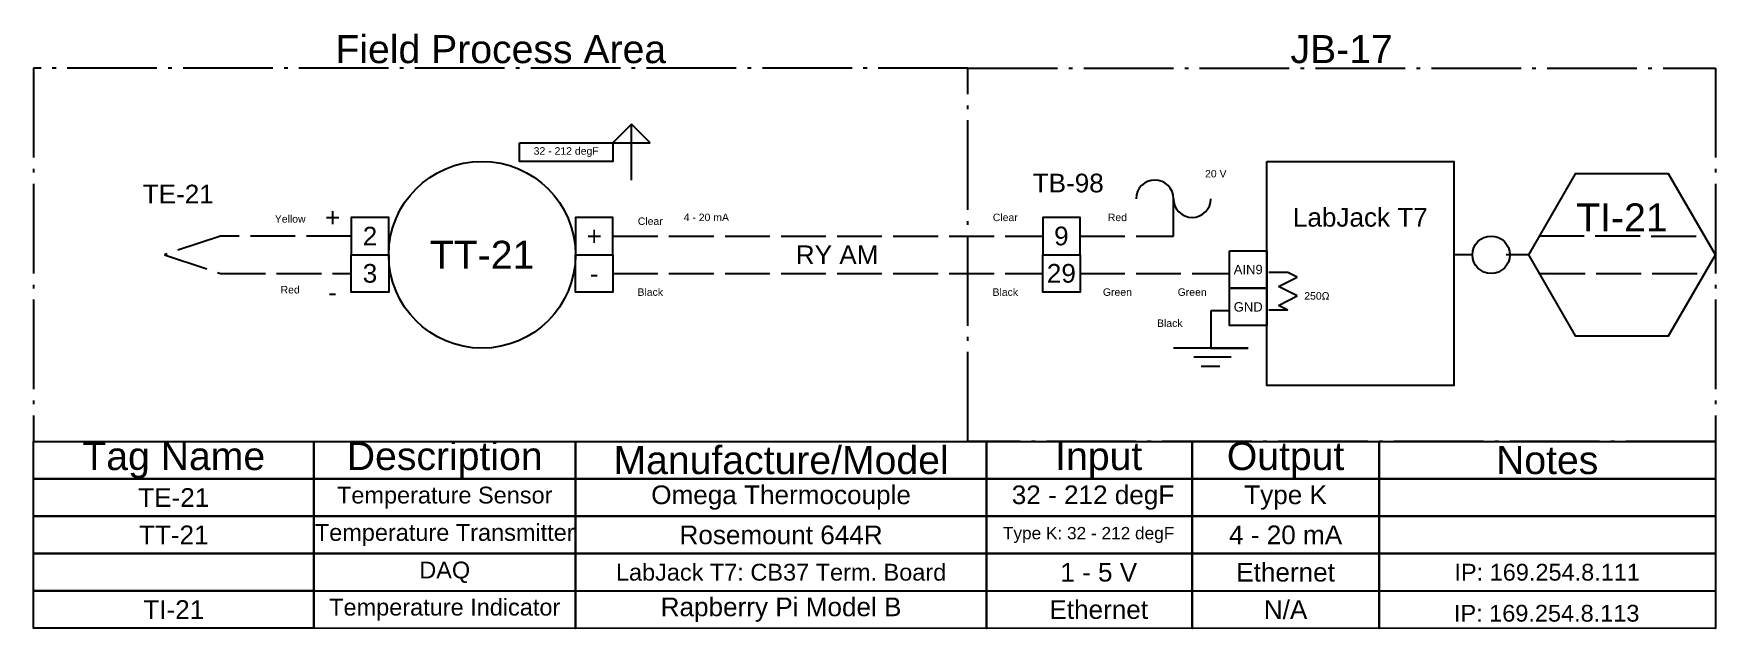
# Model space of a CAD drawing. Header units: inches. Extents: x 2.5 to 47.5, y 2.5 to 18.4.
import ezdxf

# ---------------------------------------------------------------- set-up
doc = ezdxf.new("R2010")
doc.units = ezdxf.units.IN
doc.header["$MEASUREMENT"] = 0
for name, pattern in [('ACAD_ISO02W100', [15, 12, -3]), ('ACAD_ISO03W100', [30, 12, -18]), ('ACAD_ISO04W100', [30, 24, -3, 0, -3])]:
    doc.linetypes.add(name, pattern=pattern)
doc.styles.get("Standard").update_dxf_attribs({"font": 'arial.ttf'})

msp = doc.modelspace()

# ---------------------------------------------------------------- linework, layer by layer
for p, q in [((18.5, 16), (18, 15.5)), ((18.5, 14.5), (18.5, 16)), ((19, 15.5), (18.5, 16)), ((18, 15.5), (19, 15.5)), ((36.056, 12.022), (35.556, 12.022)), ((34.5, 11), (34, 11)), ((34, 11), (34, 10)), ((36.056, 11.022), (35.556, 11.022)), ((35, 10), (33, 10)), ((34, 10), (35, 10)), ((33.548, 9.769), (34.548, 9.769)), ((33.739, 9.523), (34.239, 9.523))]:
    msp.add_line(p, q)
at = {"linetype": 'ACAD_ISO02W100', "ltscale": 0.1}
for p, q in [((33, 13), (33, 14)), ((7.5, 13), (6, 12.5)), ((11, 13), (7.5, 13)), ((18, 13), (29.5, 13)), ((25.5, 13), (28, 13)), ((30.5, 13), (33, 13)), ((42.786, 13.009), (47.244, 13)), ((6, 12.5), (7.5, 12)), ((7.5, 12), (11, 12)), ((18, 12), (29.5, 12)), ((30.5, 12), (34.5, 12)), ((42.813, 12), (47.241, 12))]:
    msp.add_line(p, q, dxfattribs=at)
at = {"linetype": 'ACAD_ISO03W100', "ltscale": 0.05}
msp.add_line((42.5, 12.5), (40.5, 12.5), dxfattribs=at)
at = {"linetype": 'ACAD_ISO02W100', "ltscale": 0.05}
for p, q in [((35.812, 11.647), (36.312, 11.897)), ((36.312, 11.897), (36.062, 12.022)), ((36.312, 11.397), (35.812, 11.647)), ((35.812, 11.147), (36.312, 11.397)), ((36.062, 11.022), (35.812, 11.147))]:
    msp.add_line(p, q, dxfattribs=at)
at = {"linetype": 'ACAD_ISO04W100', "ltscale": 0.1}
for points in [[(27.5, 17.5), (2.5, 17.5), (2.5, 7.5), (27.5, 7.5)], [(27.5, 17.5), (47.5, 17.5), (47.5, 7.5), (27.5, 7.5)]]:
    msp.add_lwpolyline(points, close=True, dxfattribs=at)
for points in [[(15.5, 15.5), (18, 15.5), (18, 15), (15.5, 15)], [(35.5, 15), (40.5, 15), (40.5, 9), (35.5, 9)], [(42.5, 12.5), (43.75, 10.335), (46.25, 10.335), (47.5, 12.5), (46.25, 14.665), (43.75, 14.665)], [(17, 12.5), (18, 12.5), (18, 13.5), (17, 13.5)], [(29.5, 12.5), (30.5, 12.5), (30.5, 13.5), (29.5, 13.5)], [(11, 12.5), (12, 12.5), (12, 13.5), (11, 13.5)], [(34.5, 12.604), (35.5, 12.604), (35.5, 11.604), (34.5, 11.604)], [(11, 12.5), (12, 12.5), (12, 11.5), (11, 11.5)], [(17, 12.5), (18, 12.5), (18, 11.5), (17, 11.5)], [(29.5, 12.5), (30.5, 12.5), (30.5, 11.5), (29.5, 11.5)], [(34.5, 11.604), (35.5, 11.604), (35.5, 10.604), (34.5, 10.604)], [(2.5, 7.5), (10, 7.5), (10, 6.5), (2.5, 6.5)], [(10, 7.5), (17, 7.5), (17, 6.5), (10, 6.5)], [(17, 7.5), (28, 7.5), (28, 6.5), (17, 6.5)], [(28, 7.5), (33.5, 7.5), (33.5, 6.5), (28, 6.5)], [(33.5, 7.5), (38.5, 7.5), (38.5, 6.5), (33.5, 6.5)], [(38.5, 7.5), (47.5, 7.5), (47.5, 6.5), (38.5, 6.5)], [(2.5, 6.503), (10, 6.503), (10, 5.503), (2.5, 5.503)], [(10, 6.503), (17, 6.5), (17, 5.5), (10, 5.503)], [(17, 6.503), (28, 6.5), (28, 5.5), (17, 5.503)], [(28, 6.503), (33.5, 6.5), (33.5, 5.5), (28, 5.503)], [(33.5, 6.503), (38.5, 6.5), (38.5, 5.5), (33.5, 5.503)], [(38.5, 6.503), (47.5, 6.5), (47.5, 5.5), (38.5, 5.503)], [(2.5, 5.503), (10, 5.503), (10, 4.503), (2.5, 4.503)], [(10, 5.503), (17, 5.5), (17, 4.5), (10, 4.503)], [(17, 5.503), (28, 5.5), (28, 4.5), (17, 4.503)], [(28, 5.503), (33.5, 5.5), (33.5, 4.5), (28, 4.503)], [(33.5, 5.503), (38.5, 5.5), (38.5, 4.5), (33.5, 4.503)], [(38.5, 5.503), (47.5, 5.5), (47.5, 4.5), (38.5, 4.503)], [(2.5, 4.503), (10, 4.503), (10, 3.503), (2.5, 3.503)], [(10, 4.503), (17, 4.5), (17, 3.5), (10, 3.503)], [(17, 4.503), (28, 4.5), (28, 3.5), (17, 3.503)], [(28, 4.503), (33.5, 4.5), (33.5, 3.5), (28, 3.503)], [(33.5, 4.503), (38.5, 4.5), (38.5, 3.5), (33.5, 3.503)], [(38.5, 4.503), (47.5, 4.5), (47.5, 3.5), (38.5, 3.503)], [(2.5, 3.503), (10, 3.503), (10, 2.503), (2.5, 2.503)], [(10, 3.503), (17, 3.5), (17, 2.5), (10, 2.503)], [(17, 3.503), (28, 3.5), (28, 2.5), (17, 2.503)], [(28, 3.503), (33.5, 3.5), (33.5, 2.5), (28, 2.503)], [(33.5, 3.503), (38.5, 3.5), (38.5, 2.5), (33.5, 2.503)], [(38.5, 3.503), (47.5, 3.5), (47.5, 2.5), (38.5, 2.503)]]:
    msp.add_lwpolyline(points, close=True)
for centre, radius in [((14.5, 12.5), 2.5), ((41.5, 12.5), 0.5)]:
    msp.add_circle(centre, radius)
for centre, start, end in [((32.5, 14), 0, 180), ((33.5, 14), 180, 0)]:
    msp.add_arc(centre, 0.5, start, end)

# ---------------------------------------------------------------- texts
for s, width, heights, insert, char_height, attachment_point in [('Field Process Area', 15, [0], (15, 18), 0.75, 5), ('JB-17', 20.5, [0], (37.5, 18), 0.75, 5), ('32 - 212 degF', 2.5, [0], (16.75, 15.25), 0.2, 5), ('TB-98', 7.5, [0], (30.183, 14.417), 0.5, 5), ('20 V', 2, [0], (34.132, 14.67), 0.2, 5), ('TE-21', 4, [0], (6.369, 14.126), 0.5, 5), ('Yellow', 2, [0], (9.365, 13.459), 0.2, 5), ('+', 2, [0], (10.5, 13.5), 0.5, 5), ('Clear', 2, [0], (19, 13.398), 0.2, 5), ('4 - 20 mA', 2, [0], (20.5, 13.5), 0.2, 5), ('Clear', 2, [0], (28.5, 13.5), 0.2, 5), ('Red', 2, [0], (31.5, 13.5), 0.2, 5), ('LabJack T7', 4.5, [3.1], (38, 13.5), 0.5, 5), ('TI-21', 4, [0], (45, 13.5), 0.75, 5), ('2', 1, [0], (11.5, 13), 0.5, 5), ('+', 1, [0], (17.5, 13), 0.5, 5), ('9', 1, [0], (30, 13), 0.5, 5), ('TT-21', 4, [0], (14.5, 12.5), 0.75, 5), ('RY AM', 7.5, [0], (24, 12.5), 0.5, 5), ('3', 1, [0], (11.5, 12), 0.5, 5), ('29', 1, [0], (30, 12), 0.5, 5), ('AIN9', 1, [0], (35, 12.104), 0.25, 5), ('-', 1, [0], (17.5, 12), 0.5, 5), ('Red', 2, [0], (9.365, 11.563), 0.2, 5), ('-', 2, [0], (10.5, 11.5), 0.5, 5), ('Black', 2, [0], (19, 11.5), 0.2, 5), ('Black', 2, [0.102], (28.5, 11.5), 0.2, 5), ('Green', 2, [0], (31.5, 11.5), 0.2, 5), ('Green', 2, [0], (33.5, 11.5), 0.2, 5), ('250Ω', 1.5, [0], (36.5, 11.5), 0.2, 1), ('GND', 1, [0], (35, 11.104), 0.25, 5), ('Black', 2, [0], (32.902, 10.667), 0.2, 5), ('Tag Name', 7.5, [0], (6.25, 7), 0.75, 5), ('Description', 7, [0], (13.5, 7), 0.75, 5), ('Manufacture/Model', 10.5, [0], (22.5, 7), 0.75, 5), ('Input', 6.375, [0], (31, 7), 0.75, 5), ('Output', 5.25, [0], (36, 7), 0.75, 5), ('Notes', 8.75, [0], (43, 7), 0.75, 5), ('Omega Thermocouple', 8.99998, [0], (22.5, 6), 0.5, 5), ('\\pxi-3,l4.38813,t4.38813;32 - 212 degF', 6.24999, [0], (30.5, 6), 0.5, 5), ('Type K', 5.125, [0], (36, 6), 0.5, 5), ('TE-21', 7.5, [0], (6.25, 6.003), 0.5, 5), ('Temperature Sensor', 6.99998, [0], (13.5, 6), 0.45, 5), ('TT-21', 7.5, [0], (6.25, 5.003), 0.5, 5), ('Temperature Transmitter', 6.99998, [0], (13.5, 5), 0.45, 5), ('Rosemount 644R', 8.99998, [0], (22.5, 5), 0.5, 5), ('\\pxi-3,l4.38813,t4.38813;Type K: 32 - 212 degF', 5.12499, [0], (30.5, 5), 0.33, 5), ('4 - 20 mA', 5.125, [0], (36, 5), 0.5, 5), ('DAQ', 6.99998, [0], (13.5, 4), 0.45, 5), ('LabJack T7: CB37 Term. Board', 9.24999, [0], (22.5, 4), 0.45, 5), ('1 - 5 V', 5.99998, [0], (31, 4), 0.5, 5), ('Ethernet', 4.875, [0], (36, 4), 0.5, 5), ('IP: 169.254.8.111', 9, [0], (43, 4), 0.45, 5), ('TI-21', 7.5, [0], (6.25, 3.003), 0.5, 5), ('Temperature Indicator', 6.875, [0], (13.5, 3), 0.45, 5), ('Rapberry Pi Model B', 9.24999, [0], (22.5, 3), 0.5, 5), ('Ethernet', 5.99998, [0], (31, 3), 0.5, 5), ('N/A', 4.875, [0], (36, 3), 0.5, 5), ('IP: 169.254.8.113', 9, [0], (42.986, 2.902), 0.45, 5)]:
    msp.add_mtext_dynamic_manual_height_columns(s, width=width, gutter_width=1, heights=heights, dxfattribs=dict(insert=insert, char_height=char_height, attachment_point=attachment_point))

doc.saveas('drawing.dxf')
